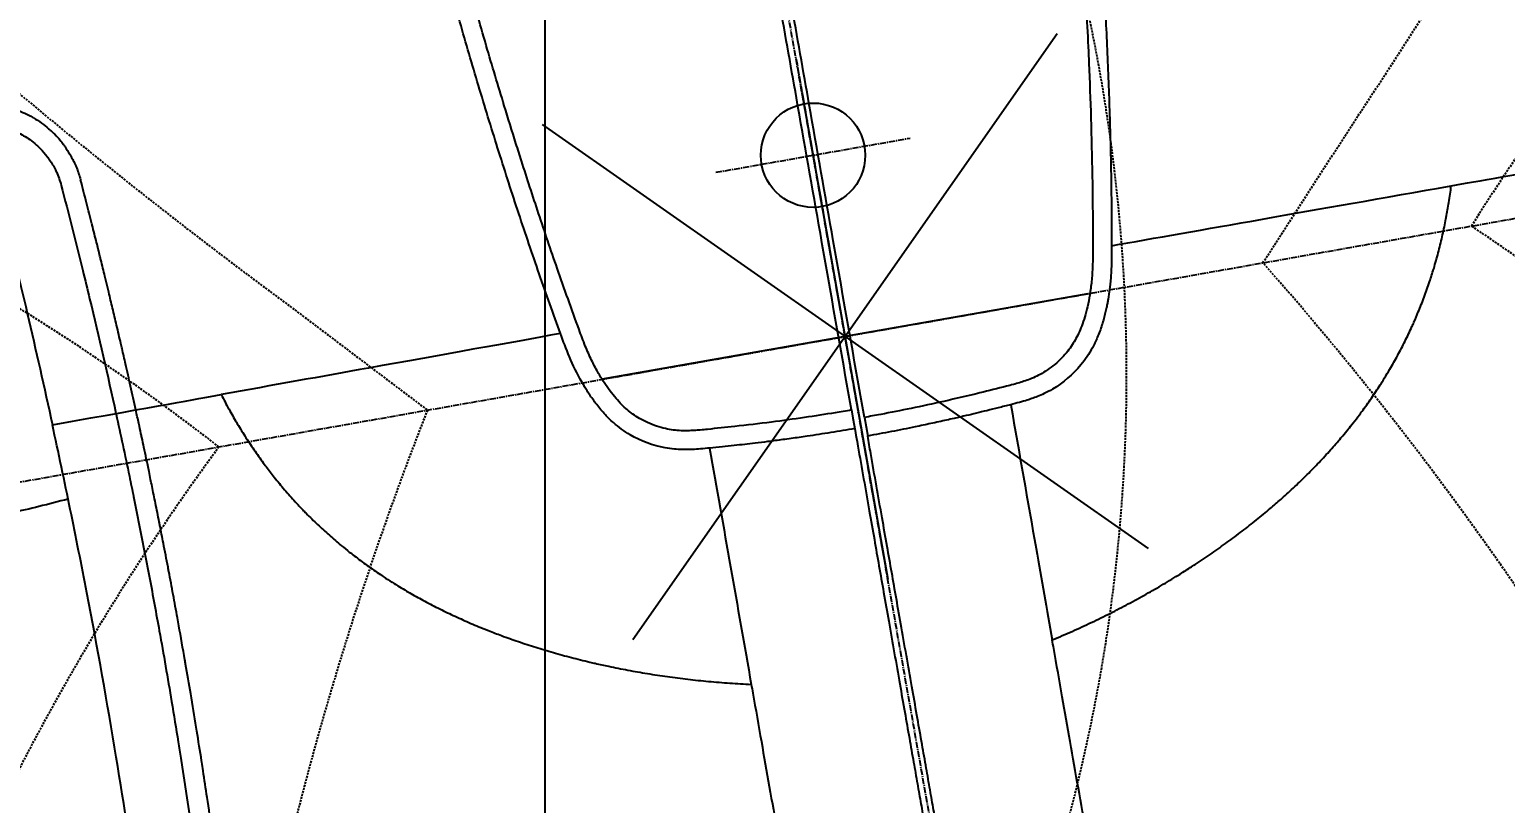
# Model space of a CAD drawing. Header units: millimetres. Extents: x 26027 to 581921, y 7230 to 233891.
# Drawn here: x 453763 to 454661, y 144746 to 145217 of the extents above; entities that cross this region are included whole.
import ezdxf

# ---------------------------------------------------------------- set-up
doc = ezdxf.new("R2010")
doc.units = ezdxf.units.MM
doc.header["$LTSCALE"] = 5
doc.linetypes.add('AXES2', pattern=[1.125, 0.75, -0.125, 0.125, -0.125])
doc.linetypes.add('CACHE', pattern=[0.375, 0.25, -0.125])
for name, color, linetype in [('GE-ANCHORAGE_FLOOR', 222, 'Continuous'), ('GE-EQUIPMENT', 140, 'Continuous'), ('GE-EQUIPMENT_INSERTION', 140, 'Continuous'), ('GE-EQUIPMENT_LIGHT', 141, 'Continuous'), ('GE-MAIN_AXIS', 83, 'AXES2'), ('GE-MM-SCATTER_LINES', 222, 'CACHE')]:
    doc.layers.add(name, color=color, linetype=linetype)
doc.layers.add('GE-DESIGNER_WARNING', color=1, linetype='Continuous', plot=False)
doc.styles.add('ROMANS', font='romans', dxfattribs={"width": 0.8, "height": 100})
doc.dimstyles.new('100', dxfattribs={"dimscale": 0.8, "dimtxt": 180, "dimasz": 100, "dimexe": 150, "dimexo": 0, "dimgap": 100, "dimtad": 1, "dimtih": 1, "dimtoh": 1, "dimdec": 0, "dimzin": 0, "dimdsep": 46, "dimtxsty": 'ROMANS', "dimblk": 'DOT', "dimcen": 0, "dimclrd": 180, "dimclre": 180, "dimclrt": 180, "dimazin": 0, "dimtfac": 1, "dimtdec": 0, "dimtix": 1, "dimtmove": 2, "dimatfit": 3, "dimldrblk": 'DOT', "dimfxl": 1, "dimtolj": 1, "dimtzin": 0, "dimarcsym": 0})

# ---------------------------------------------------------------- blocks, each defined once
blk = doc.blocks.new('_Dot')
at = {"color": 0, "linetype": 'ByBlock', "lineweight": -2}
blk.add_line((-0.5, 0), (-1, 0), dxfattribs=at)
at = {"color": 0, "linetype": 'ByBlock', "const_width": 0.5}
blk.add_lwpolyline([(-0.25, 0, 1), (0.25, 0, 1)], format="xyb", close=True, dxfattribs=at)
blk = doc.blocks.new('*D478')
at = {"layer": 'DEFPOINTS', "color": 0, "transparency": 16777216}
for p in [(452467.53, 149660.27, 2.36), (454076.96, 142305.27, 2.36), (454076.96, 142305.27)]:
    blk.add_point(p, dxfattribs=at)
at = {"layer": 'GE-DESIGNER_WARNING', "color": 180, "lineweight": -2, "transparency": 16777216}
for p, q in [((452467.53, 149660.27), (454196.96, 149660.27)), ((454076.96, 149580.27), (454076.96, 146112.77)), ((454076.96, 142385.27), (454076.96, 145852.77)), ((454076.96, 142305.27), (454196.96, 142305.27))]:
    blk.add_line(p, q, dxfattribs=at)
at = {"layer": 'GE-DESIGNER_WARNING', "color": 180, "lineweight": -2, "transparency": 16777216, "xscale": 80, "yscale": 80, "zscale": 80}
for p, rotation in [((454076.96, 149660.27), 90), ((454076.96, 142305.27), 270)]:
    blk.add_blockref('_Dot', p, dxfattribs=dict(at, rotation=rotation))
at = {"layer": 'GE-DESIGNER_WARNING', "color": 180, "lineweight": 0, "transparency": 16777216, "insert": (454076.96, 145982.77), "char_height": 100, "attachment_point": 5, "style": 'ROMANS'}
blk.add_mtext('\\A1;7355', dxfattribs=at)
blk = doc.blocks.new('GE-EUR02909')
at = {"layer": 'GE-DESIGNER_WARNING'}
for p, q in [((0, -150), (0, 150)), ((-150, 0), (150, 0))]:
    blk.add_line(p, q, dxfattribs=at)
at = {"layer": 'GE-MAIN_AXIS'}
for p, q in [((0, 2301.56), (0, -3908.25)), ((1383.9, 0), (-1383.9, 0))]:
    blk.add_line(p, q, dxfattribs=at)
blk = doc.blocks.new('GE-EUR02460')
at = {"layer": 'GE-ANCHORAGE_FLOOR', "color": 83, "linetype": 'AXES2'}
for p, q in [((0, -172), (0, -52)), ((60, -112), (-60, -112))]:
    blk.add_line(p, q, dxfattribs=at)
at = {"layer": 'GE-ANCHORAGE_FLOOR'}
blk.add_circle((0, -112), 31.75, dxfattribs=at)
at = {"layer": 'GE-DESIGNER_WARNING'}
for p, q in [((159.1, -159.1), (-159.1, 159.1)), ((159.1, 159.1), (-159.1, -159.1))]:
    blk.add_line(p, q, dxfattribs=at)
at = {"layer": 'GE-DESIGNER_WARNING', "linetype": 'CACHE'}
blk.add_lwpolyline([(871.44, -131.49), (1921.44, -131.49, -1.511046), (141.61, 627.42, -0.402138)], format="xyb", dxfattribs=at)
at = {"layer": 'GE-EQUIPMENT'}
blk.add_open_spline([(821.15, -322.43), (783.71, -326.38), (745.4, -329.57), (669.18, -334.96), (630.67, -337.19), (528.32, -342.23), (463.94, -344.5), (334.98, -347.92), (270.25, -349.07), (205.44, -349.82)], degree=3, knots=[0.000001, 0.000001, 0.000001, 0.000001, 11.57348, 11.57348, 23.183083, 23.183083, 42.432535, 42.432535, 61.682839, 61.682839, 61.682839, 61.682839], dxfattribs=at)
at = {"layer": 'GE-EQUIPMENT_LIGHT'}
for p, q in [((-3.04, 50.53), (-3.04, 62.04)), ((444.9, -30.91), (444.9, -30.91)), ((468.85, -30.88), (468.85, -30.88))]:
    blk.add_line(p, q, dxfattribs=at)
for points, knots in [([(-92.07, 423.82), (-92.07, 411.68), (-92.07, 399.66), (-92.07, 387.74), (-92.07, 385.79), (-92.07, 383.84), (-92.07, 381.89), (-92.07, 364.96), (-92.07, 348.21), (-92.07, 331.62), (-92.07, 329.13), (-92.07, 326.65), (-92.07, 324.16), (-92.07, 304.79), (-92.07, 285.6), (-92.07, 266.53), (-92.07, 257.29), (-92.07, 248.07), (-92.07, 238.87), (-92.07, 228.91), (-92.07, 218.97), (-92.07, 209.05), (-92.07, 207.26), (-92.07, 205.46), (-92.07, 203.67)], [0, 0, 0, 0, 0.1584869, 0.1584869, 0.1584869, 0.1844752, 0.1844752, 0.1844752, 0.4101888, 0.4101888, 0.4101888, 0.4440277, 0.4440277, 0.4440277, 0.7082847, 0.7082847, 0.7082847, 0.8363785, 0.8363785, 0.8363785, 0.9749751, 0.9749751, 0.9749751, 1, 1, 1, 1]), ([(-3.05, 424.04), (-3.05, 422.65), (-3.03, 419.99), (-3.04, 416.08), (-3.04, 412.2), (-3.04, 408.07), (-3.04, 403.53), (-3.04, 398.51), (-3.04, 392.97), (-3.04, 386.83), (-3.04, 380.01), (-3.04, 372.38), (-3.04, 364), (-3.04, 355.1), (-3.04, 345.91), (-3.04, 336.41), (-3.04, 326.4), (-3.04, 315.77), (-3.04, 304.57), (-3.04, 292.79), (-3.04, 280.28), (-3.04, 266.79), (-3.05, 252.11), (-3.05, 236.06), (-3.05, 218.54), (-3.05, 199.83), (-3.05, 181), (-3.05, 163.15), (-3.04, 146.4), (-3.04, 129.71), (-3.04, 111.87), (-3.04, 92.71), (-3.04, 75.88), (-3.04, 65.61), (-3.04, 62.04)], [0, 0, 0, 0, 0.011446, 0.021912, 0.032236, 0.04344, 0.055899, 0.069643, 0.08482, 0.101587, 0.120202, 0.141086, 0.164422, 0.189301, 0.214442, 0.240226, 0.267647, 0.296989, 0.327908, 0.360105, 0.3942, 0.431146, 0.471507, 0.515541, 0.563797, 0.616482, 0.670382, 0.719868, 0.764689, 0.809546, 0.858812, 0.913471, 0.969823, 1, 1, 1, 1]), ([(3.9, 44.72), (3.9, 59.82), (3.9, 70.15), (3.9, 87.06), (3.9, 106.32), (3.9, 124.24), (3.9, 141), (3.9, 157.81), (3.91, 175.74), (3.91, 194.63), (3.91, 213.39), (3.91, 230.97), (3.9, 247.06), (3.9, 261.78), (3.9, 275.3), (3.9, 287.84), (3.9, 299.65), (3.9, 310.88), (3.9, 321.53), (3.9, 331.56), (3.9, 341.08), (3.9, 350.29), (3.9, 359.21), (3.9, 367.61), (3.9, 375.25), (3.9, 382.09), (3.9, 388.23), (3.9, 393.79), (3.9, 398.82), (3.9, 403.37), (3.9, 407.5), (3.9, 411.39), (3.89, 415.31), (3.91, 417.97), (3.91, 419.36)], [0, 0, 0, 0, 0.030177, 0.086529, 0.141188, 0.190454, 0.235311, 0.280132, 0.329618, 0.383518, 0.436203, 0.484459, 0.528493, 0.568854, 0.6058, 0.639895, 0.672092, 0.703011, 0.732353, 0.759774, 0.785558, 0.810699, 0.835578, 0.858914, 0.879798, 0.898413, 0.91518, 0.930357, 0.944101, 0.95656, 0.967764, 0.978088, 0.988554, 1, 1, 1, 1]), ([(92.93, 198.53), (92.93, 200.33), (92.93, 202.12), (92.93, 203.92), (92.93, 213.88), (92.93, 223.85), (92.93, 233.83), (92.93, 243.06), (92.93, 252.3), (92.93, 261.56), (92.93, 280.68), (92.93, 299.91), (92.93, 319.33), (92.93, 321.81), (92.93, 324.3), (92.93, 326.79), (92.93, 343.42), (92.93, 360.2), (92.93, 377.16), (92.93, 379.12), (92.93, 381.07), (92.93, 383.03), (92.93, 394.97), (92.93, 407.01), (92.93, 419.17)], [0, 0, 0, 0, 0.0250249, 0.0250249, 0.0250249, 0.1636219, 0.1636219, 0.1636219, 0.2917161, 0.2917161, 0.2917161, 0.5559737, 0.5559737, 0.5559737, 0.5898127, 0.5898127, 0.5898127, 0.8155266, 0.8155266, 0.8155266, 0.8415497, 0.8415497, 0.8415497, 1, 1, 1, 1]), ([(440.99, 400.67), (440.68, 396.82), (440.39, 392.96), (440.1, 389.11), (439.78, 384.82), (439.46, 380.53), (439.14, 376.24), (439.07, 375.25), (439, 374.25), (438.92, 373.26), (438.68, 369.9), (438.44, 366.53), (438.21, 363.17), (438.1, 361.59), (437.99, 360.02), (437.89, 358.44), (437.72, 355.92), (437.55, 353.4), (437.38, 350.89), (437.12, 346.99), (436.87, 343.09), (436.63, 339.19), (436.38, 335.25), (436.14, 331.3), (435.91, 327.36), (435.66, 323.18), (435.42, 319), (435.19, 314.81), (434.93, 310.19), (434.68, 305.56), (434.44, 300.93), (434.42, 300.54), (434.4, 300.14), (434.38, 299.75), (434.13, 294.93), (433.9, 290.1), (433.67, 285.28), (433.39, 279.49), (433.13, 273.7), (432.88, 267.91), (432.62, 261.69), (432.37, 255.47), (432.14, 249.25), (432.05, 246.74), (431.95, 244.24), (431.87, 241.74), (431.72, 237.67), (431.59, 233.6), (431.46, 229.52), (431.24, 222.6), (431.04, 215.68), (430.86, 208.75), (430.71, 203.28), (430.58, 197.81), (430.47, 192.34), (430.43, 190.59), (430.39, 188.85), (430.36, 187.1), (430.34, 186.1), (430.32, 185.11), (430.3, 184.11), (430.18, 177.94), (430.08, 171.77), (429.99, 165.6), (429.9, 158.71), (429.82, 151.83), (429.76, 144.95), (429.71, 138.86), (429.68, 132.77), (429.66, 126.67), (429.66, 125.79), (429.65, 124.9), (429.65, 124.02), (429.63, 117), (429.64, 109.98), (429.66, 102.96), (429.67, 101.31), (429.67, 99.66), (429.68, 98.02), (429.71, 93.24), (429.74, 88.47), (429.78, 83.7), (429.82, 78.93), (429.87, 74.17), (429.94, 69.4), (429.95, 68.52), (429.96, 67.64), (429.97, 66.76), (430.04, 61.78), (430.12, 56.81), (430.21, 51.84), (430.27, 48.17), (430.34, 44.5), (430.42, 40.83), (430.43, 40.11), (430.45, 39.39), (430.46, 38.66), (430.55, 34.77), (430.64, 30.88), (430.73, 26.98), (430.82, 23.51), (430.91, 20.04), (431.01, 16.57), (431.05, 15.14), (431.09, 13.71), (431.13, 12.29), (431.17, 10.67), (431.22, 9.06), (431.27, 7.44), (431.35, 4.79), (431.43, 2.13), (431.52, -0.52), (431.6, -2.95), (431.68, -5.38), (431.76, -7.81), (431.83, -9.77), (431.9, -11.73), (431.97, -13.69), (431.99, -14.1), (432, -14.51), (432.01, -14.92), (432.03, -15.37), (432.05, -15.83), (432.06, -16.28), (432.14, -18.33), (432.21, -20.37), (432.3, -22.42), (432.41, -25.26), (432.53, -28.09), (432.65, -30.93)], [0, 0, 0, 0, 0.026849, 0.026849, 0.026849, 0.056731, 0.056731, 0.056731, 0.063661, 0.063661, 0.063661, 0.087082, 0.087082, 0.087082, 0.098075, 0.098075, 0.098075, 0.115605, 0.115605, 0.115605, 0.142756, 0.142756, 0.142756, 0.170196, 0.170196, 0.170196, 0.19931, 0.19931, 0.19931, 0.231511, 0.231511, 0.231511, 0.23425, 0.23425, 0.23425, 0.267813, 0.267813, 0.267813, 0.308083, 0.308083, 0.308083, 0.351355, 0.351355, 0.351355, 0.368767, 0.368767, 0.368767, 0.397078, 0.397078, 0.397078, 0.44522, 0.44522, 0.44522, 0.483269, 0.483269, 0.483269, 0.495402, 0.495402, 0.495402, 0.50232, 0.50232, 0.50232, 0.545222, 0.545222, 0.545222, 0.593055, 0.593055, 0.593055, 0.635362, 0.635362, 0.635362, 0.641514, 0.641514, 0.641514, 0.690258, 0.690258, 0.690258, 0.701694, 0.701694, 0.701694, 0.734832, 0.734832, 0.734832, 0.767898, 0.767898, 0.767898, 0.774023, 0.774023, 0.774023, 0.808528, 0.808528, 0.808528, 0.833996, 0.833996, 0.833996, 0.83901, 0.83901, 0.83901, 0.866036, 0.866036, 0.866036, 0.890131, 0.890131, 0.890131, 0.900035, 0.900035, 0.900035, 0.911234, 0.911234, 0.911234, 0.92967, 0.92967, 0.92967, 0.94653, 0.94653, 0.94653, 0.96012, 0.96012, 0.96012, 0.96297, 0.96297, 0.96297, 0.966122, 0.966122, 0.966122, 0.980331, 0.980331, 0.980331, 1, 1, 1, 1]), ([(444.89, -30.54), (444.36, -17.78), (443.89, -5.05), (443.37, 12.37), (443.26, 16.59), (442.72, 37.23), (442.38, 54.16), (442.03, 82.1), (441.95, 93.14), (441.87, 118.5), (441.9, 132.94), (442.11, 155.87), (442.21, 164.13), (442.4, 175.8), (442.46, 179.17), (443.06, 211.25), (443.95, 240.28), (445.45, 274.96), (445.7, 280.39), (446.18, 290.53), (446.42, 295.3), (447.09, 308.31), (447.55, 316.61), (448.4, 331.07), (448.78, 337.28), (449.77, 352.78), (450.4, 362.03), (451.72, 380.46), (452.43, 389.76), (453.16, 398.95)], [-43.548132, -43.548132, -43.548132, -43.548132, -39.554701, -39.554701, -38.263348, -38.263348, -33.239154, -33.239154, -29.89401, -29.89401, -25.368117, -25.368117, -22.81711, -22.81711, -21.777855, -21.777855, -12.947557, -12.947557, -11.306698, -11.306698, -9.886159, -9.886159, -7.410821, -7.410821, -5.556875, -5.556875, -2.767629, -2.767629, -0.00008, -0.00008, -0.00008, -0.00008]), ([(490.26, 392.96), (487.16, 350.99), (484.81, 309), (482.07, 235.88), (481.36, 205.56), (480.68, 141.76), (480.78, 107.88), (481.57, 56.13), (481.95, 38.75), (482.9, 4.67), (483.53, -13.88), (484.2, -30.78)], [-41.274585, -41.274585, -41.274585, -41.274585, -29.001983, -29.001983, -19.949764, -19.949764, -10.043814, -10.043814, -5.07331, -5.07331, -0.000085, -0.000085, -0.000085, -0.000085]), ([(-92.07, 203.67), (-96.38, 202.7), (-100.63, 201.7), (-104.85, 200.64), (-109.06, 199.59), (-113.22, 198.5), (-117.33, 197.37), (-121.45, 196.24), (-125.52, 195.07), (-129.54, 193.87), (-133.56, 192.66), (-137.54, 191.42), (-141.47, 190.14), (-145.4, 188.86), (-149.28, 187.55), (-153.12, 186.2), (-156.95, 184.86), (-160.74, 183.48), (-164.49, 182.07), (-168.24, 180.66), (-171.94, 179.21), (-175.59, 177.74), (-178.19, 176.69), (-180.76, 175.63), (-183.32, 174.55), (-184.35, 174.11), (-185.39, 173.67), (-186.42, 173.22), (-189.99, 171.69), (-193.51, 170.12), (-196.98, 168.52), (-200.46, 166.93), (-203.89, 165.3), (-207.27, 163.65), (-210.66, 161.99), (-214, 160.31), (-217.29, 158.6), (-220.59, 156.89), (-223.84, 155.15), (-227.04, 153.38), (-230.25, 151.61), (-233.41, 149.81), (-236.53, 147.99), (-238.99, 146.54), (-241.42, 145.08), (-243.83, 143.6), (-244.47, 143.21), (-245.1, 142.82), (-245.74, 142.42), (-248.76, 140.54), (-251.74, 138.63), (-254.68, 136.69), (-257.62, 134.75), (-260.51, 132.78), (-263.35, 130.79), (-266.2, 128.79), (-269, 126.77), (-271.75, 124.71), (-274.51, 122.66), (-277.22, 120.58), (-279.88, 118.46), (-282.4, 116.47), (-284.88, 114.44), (-287.32, 112.39), (-287.46, 112.27), (-287.6, 112.16), (-287.74, 112.04), (-290.31, 109.87), (-292.84, 107.67), (-295.32, 105.43), (-296.87, 104.04), (-298.41, 102.63), (-299.93, 101.21), (-300.83, 100.36), (-301.73, 99.51), (-302.62, 98.65), (-305.01, 96.36), (-307.36, 94.04), (-309.65, 91.68), (-311.95, 89.33), (-314.2, 86.94), (-316.41, 84.53), (-317.24, 83.61), (-318.07, 82.7), (-318.89, 81.77), (-320.24, 80.26), (-321.57, 78.73), (-322.89, 77.18), (-325, 74.7), (-327.07, 72.19), (-329.09, 69.65), (-331.11, 67.1), (-333.08, 64.53), (-335.01, 61.92), (-336.94, 59.31), (-338.82, 56.67), (-340.66, 53.99), (-341.21, 53.19), (-341.75, 52.38), (-342.3, 51.57), (-343.56, 49.69), (-344.8, 47.79), (-346.02, 45.87), (-347.77, 43.13), (-349.46, 40.36), (-351.12, 37.55), (-352.77, 34.74), (-354.37, 31.9), (-355.93, 29.03), (-357.24, 26.6), (-358.52, 24.16), (-359.77, 21.69), (-360.01, 21.23), (-360.24, 20.77), (-360.47, 20.31), (-361.93, 17.37), (-363.36, 14.39), (-364.73, 11.39), (-366.11, 8.38), (-367.44, 5.34), (-368.72, 2.27), (-370.01, -0.8), (-371.25, -3.9), (-372.44, -7.04), (-372.56, -7.34), (-372.68, -7.65), (-372.79, -7.96), (-373.86, -10.79), (-374.9, -13.65), (-375.9, -16.54), (-377, -19.74), (-378.06, -22.96), (-379.08, -26.22)], [0, 0, 0, 0, 0.027779, 0.027779, 0.027779, 0.055556, 0.055556, 0.055556, 0.083334, 0.083334, 0.083334, 0.111112, 0.111112, 0.111112, 0.13889, 0.13889, 0.13889, 0.166667, 0.166667, 0.166667, 0.194445, 0.194445, 0.194445, 0.214184, 0.214184, 0.214184, 0.222223, 0.222223, 0.222223, 0.250001, 0.250001, 0.250001, 0.277778, 0.277778, 0.277778, 0.305556, 0.305556, 0.305556, 0.333334, 0.333334, 0.333334, 0.361112, 0.361112, 0.361112, 0.383072, 0.383072, 0.383072, 0.388889, 0.388889, 0.388889, 0.416667, 0.416667, 0.416667, 0.444445, 0.444445, 0.444445, 0.472223, 0.472223, 0.472223, 0.5, 0.5, 0.5, 0.526283, 0.526283, 0.526283, 0.527778, 0.527778, 0.527778, 0.555556, 0.555556, 0.555556, 0.572952, 0.572952, 0.572952, 0.583334, 0.583334, 0.583334, 0.611111, 0.611111, 0.611111, 0.638889, 0.638889, 0.638889, 0.64939, 0.64939, 0.64939, 0.666667, 0.666667, 0.666667, 0.694444, 0.694444, 0.694444, 0.722222, 0.722222, 0.722222, 0.75, 0.75, 0.75, 0.75834, 0.75834, 0.75834, 0.777778, 0.777778, 0.777778, 0.805555, 0.805555, 0.805555, 0.833333, 0.833333, 0.833333, 0.856753, 0.856753, 0.856753, 0.861111, 0.861111, 0.861111, 0.888889, 0.888889, 0.888889, 0.916666, 0.916666, 0.916666, 0.944444, 0.944444, 0.944444, 0.947155, 0.947155, 0.947155, 0.972222, 0.972222, 0.972222, 1, 1, 1, 1]), ([(-92.07, 58.35), (-92.07, 88.32), (-92.07, 117.85), (-92.07, 147.25), (-92.07, 166.09), (-92.07, 184.87), (-92.07, 203.67)], [0.0000005, 0.0000005, 0.0000005, 0.0000005, 0.60948, 0.60948, 0.60948, 1, 1, 1, 1]), ([(92.93, 52.57), (92.93, 77.25), (92.93, 101.61), (92.93, 125.84), (92.93, 150.15), (92.93, 174.33), (92.93, 198.53)], [0.0000005, 0.0000005, 0.0000005, 0.0000005, 0.4990142, 0.4990142, 0.4990142, 1, 1, 1, 1]), ([(379.94, -31.12), (378.92, -27.87), (377.86, -24.64), (376.76, -21.45), (375.76, -18.57), (374.72, -15.71), (373.65, -12.88), (373.54, -12.57), (373.42, -12.26), (373.3, -11.96), (372.11, -8.83), (370.87, -5.73), (369.58, -2.66), (368.3, 0.41), (366.97, 3.45), (365.59, 6.45), (364.22, 9.45), (362.79, 12.42), (361.33, 15.36), (361.1, 15.82), (360.87, 16.28), (360.63, 16.74), (359.38, 19.2), (358.1, 21.65), (356.79, 24.07), (355.23, 26.94), (353.63, 29.78), (351.97, 32.58), (350.32, 35.38), (348.63, 38.16), (346.88, 40.89), (345.66, 42.81), (344.42, 44.71), (343.16, 46.59), (342.61, 47.4), (342.07, 48.21), (341.52, 49.01), (339.68, 51.68), (337.8, 54.32), (335.87, 56.92), (333.94, 59.53), (331.97, 62.1), (329.95, 64.65), (327.93, 67.19), (325.86, 69.7), (323.75, 72.17), (322.43, 73.71), (321.1, 75.24), (319.75, 76.76), (318.93, 77.68), (318.1, 78.6), (317.27, 79.51), (315.06, 81.92), (312.81, 84.31), (310.51, 86.66), (308.22, 89.01), (305.87, 91.33), (303.48, 93.62), (302.59, 94.47), (301.69, 95.33), (300.78, 96.17), (299.27, 97.59), (297.73, 99), (296.18, 100.4), (293.7, 102.62), (291.17, 104.82), (288.6, 106.99), (288.46, 107.11), (288.32, 107.23), (288.18, 107.34), (285.74, 109.39), (283.26, 111.41), (280.74, 113.41), (278.08, 115.52), (275.37, 117.6), (272.61, 119.65), (269.86, 121.71), (267.06, 123.73), (264.21, 125.72), (261.37, 127.72), (258.48, 129.68), (255.54, 131.62), (252.6, 133.56), (249.62, 135.47), (246.6, 137.35), (245.96, 137.74), (245.33, 138.13), (244.69, 138.52), (242.28, 140), (239.85, 141.46), (237.39, 142.9), (234.27, 144.73), (231.11, 146.52), (227.9, 148.29), (224.7, 150.06), (221.45, 151.79), (218.15, 153.5), (214.86, 155.21), (211.52, 156.9), (208.13, 158.55), (204.75, 160.2), (201.32, 161.82), (197.84, 163.42), (194.37, 165.01), (190.85, 166.58), (187.28, 168.11), (186.25, 168.56), (185.21, 169), (184.18, 169.44), (181.62, 170.51), (179.05, 171.58), (176.45, 172.62), (172.8, 174.1), (169.1, 175.54), (165.35, 176.95), (161.6, 178.36), (157.81, 179.74), (153.98, 181.08), (150.14, 182.43), (146.25, 183.74), (142.33, 185.01), (138.4, 186.29), (134.42, 187.53), (130.4, 188.73), (126.38, 189.94), (122.31, 191.11), (118.19, 192.24), (114.08, 193.37), (109.92, 194.46), (105.7, 195.51), (101.49, 196.55), (97.24, 197.56), (92.93, 198.53)], [0, 0, 0, 0, 0.027777, 0.027777, 0.027777, 0.052844, 0.052844, 0.052844, 0.055555, 0.055555, 0.055555, 0.083333, 0.083333, 0.083333, 0.111111, 0.111111, 0.111111, 0.138888, 0.138888, 0.138888, 0.143246, 0.143246, 0.143246, 0.166666, 0.166666, 0.166666, 0.194444, 0.194444, 0.194444, 0.222222, 0.222222, 0.222222, 0.24166, 0.24166, 0.24166, 0.249999, 0.249999, 0.249999, 0.277777, 0.277777, 0.277777, 0.305555, 0.305555, 0.305555, 0.333333, 0.333333, 0.333333, 0.35061, 0.35061, 0.35061, 0.361111, 0.361111, 0.361111, 0.388888, 0.388888, 0.388888, 0.416666, 0.416666, 0.416666, 0.427048, 0.427048, 0.427048, 0.444444, 0.444444, 0.444444, 0.472222, 0.472222, 0.472222, 0.473717, 0.473717, 0.473717, 0.499999, 0.499999, 0.499999, 0.527777, 0.527777, 0.527777, 0.555555, 0.555555, 0.555555, 0.583333, 0.583333, 0.583333, 0.61111, 0.61111, 0.61111, 0.616928, 0.616928, 0.616928, 0.638888, 0.638888, 0.638888, 0.666666, 0.666666, 0.666666, 0.694444, 0.694444, 0.694444, 0.722222, 0.722222, 0.722222, 0.749999, 0.749999, 0.749999, 0.777777, 0.777777, 0.777777, 0.785816, 0.785816, 0.785816, 0.805555, 0.805555, 0.805555, 0.833333, 0.833333, 0.833333, 0.86111, 0.86111, 0.86111, 0.888888, 0.888888, 0.888888, 0.916666, 0.916666, 0.916666, 0.944444, 0.944444, 0.944444, 0.972221, 0.972221, 0.972221, 1, 1, 1, 1]), ([(-169.32, -26.23), (-167.63, -16.65), (-165.73, -6.24), (-161.29, 6.17), (-161.02, 6.92), (-160.4, 8.54), (-160.06, 9.43), (-159.3, 11.3), (-158.88, 12.3), (-157.96, 14.4), (-157.46, 15.51), (-155.78, 19.04), (-154.52, 21.44), (-152.48, 24.95), (-151.76, 26.12), (-149.77, 29.2), (-148.44, 31.06), (-145.71, 34.52), (-144.34, 36.09), (-141.4, 39.13), (-139.86, 40.57), (-132.46, 46.87), (-125.77, 50.79), (-116.87, 54.13), (-115.05, 54.73), (-111.79, 55.64), (-110.38, 55.98), (-107.74, 56.53), (-106.56, 56.75), (-104.4, 57.09), (-103.43, 57.23), (-100.83, 57.57), (-99.2, 57.74), (-95.77, 58.06), (-93.7, 58.22), (-92.07, 58.35)], [0.000019, 0.000019, 0.000019, 0.000019, 2.919691, 2.919691, 3.10976, 3.10976, 3.330907, 3.330907, 3.587233, 3.587233, 3.867262, 3.867262, 4.489314, 4.489314, 4.808238, 4.808238, 5.34058, 5.34058, 5.832756, 5.832756, 6.324017, 6.324017, 8.113793, 8.113793, 8.558287, 8.558287, 8.903464, 8.903464, 9.182787, 9.182787, 9.410264, 9.410264, 9.78866, 9.78866, 10.221672, 10.221672, 10.221672, 10.221672]), ([(-92.07, 58.35), (-89.48, 58.55), (-86.89, 58.74), (-81.9, 59.1), (-79.5, 59.26), (-72.73, 59.71), (-68.51, 59.97), (-61.7, 60.35), (-59.17, 60.48), (-53.45, 60.77), (-50.38, 60.91), (-45.59, 61.11), (-43.91, 61.17), (-39.02, 61.36), (-35.73, 61.47), (-27.59, 61.7), (-22.67, 61.81), (-12.86, 61.97), (-7.96, 62.02), (-3.04, 62.04)], [0.000002, 0.000002, 0.000002, 0.000002, 0.778552, 0.778552, 1.501201, 1.501201, 2.82362, 2.82362, 3.627965, 3.627965, 4.636004, 4.636004, 5.184188, 5.184188, 6.226279, 6.226279, 7.764093, 7.764093, 9.298494, 9.298494, 9.298494, 9.298494]), ([(3.9, 56.22), (8.82, 56.2), (13.72, 56.16), (23.53, 56), (28.45, 55.89), (36.59, 55.66), (39.88, 55.55), (44.77, 55.37), (46.45, 55.3), (51.24, 55.1), (54.31, 54.96), (60.02, 54.68), (62.56, 54.55), (69.37, 54.17), (73.59, 53.92), (80.36, 53.47), (82.76, 53.31), (87.75, 52.96), (90.34, 52.77), (92.93, 52.57)], [0.000035, 0.000035, 0.000035, 0.000035, 1.476473, 1.476473, 2.956225, 2.956225, 3.958971, 3.958971, 4.486454, 4.486454, 5.456425, 5.456425, 6.230396, 6.230396, 7.502876, 7.502876, 8.198236, 8.198236, 8.947385, 8.947385, 8.947385, 8.947385]), ([(482.6, 15.32), (488.66, 15.86), (494.72, 16.32), (512.17, 17.47), (524.4, 18.04), (559.18, 19.35), (578.58, 19.48), (604, 19.93), (617.89, 20.27), (645.92, 22.54), (658.54, 24.01), (688.61, 29.75), (701.31, 34.39), (731.23, 49), (744.58, 57.54), (757.78, 61.06)], [1.558135, 1.558135, 1.558135, 1.558135, 3.415384, 3.415384, 6.827179, 6.827179, 14.669846, 14.669846, 21.056618, 21.056618, 25.771989, 25.771989, 33.059302, 33.059302, 41.245815, 41.245815, 41.245815, 41.245815]), ([(-157.76, -26.55), (-157.76, -26.55), (-157.13, -23.04), (-155.91, -16.43), (-153.68, -7.24), (-151.17, 0.71), (-148.53, 7.55), (-145.81, 13.44), (-143.07, 18.47), (-140.31, 22.77), (-137.49, 26.52), (-134.41, 29.95), (-130.79, 33.34), (-126.47, 36.65), (-121.62, 39.61), (-116.65, 41.98), (-111.91, 43.71), (-107.53, 44.88), (-103.49, 45.63), (-99.62, 46.14), (-95.63, 46.53), (-92.88, 46.75), (-91.43, 46.86)], [0, 0, 0, 0, 0.0000076, 0.0973527, 0.1833787, 0.2588537, 0.3252516, 0.3841039, 0.4364188, 0.4825135, 0.5243041, 0.5650777, 0.6094586, 0.6605734, 0.7147013, 0.765654, 0.811764, 0.8533625, 0.890321, 0.9247796, 0.9603927, 0.9999992, 0.9999992, 0.9999992, 0.9999992]), ([(-91.43, 46.86), (-85.87, 47.29), (-80.3, 47.69), (-74.73, 48.05), (-67.27, 48.53), (-59.8, 48.95), (-52.32, 49.3), (-45.53, 49.62), (-38.73, 49.87), (-31.93, 50.07), (-25.66, 50.25), (-19.39, 50.38), (-13.12, 50.45), (-9.76, 50.49), (-6.4, 50.52), (-3.04, 50.53)], [0, 0, 0, 0, 0.189222, 0.189222, 0.189222, 0.442859, 0.442859, 0.442859, 0.673475, 0.673475, 0.673475, 0.88605, 0.88605, 0.88605, 1, 1, 1, 1]), ([(-3.04, 50.53), (-3.04, 14.15), (-3.04, -22.23), (-3.04, -58.57), (-3.04, -86.57), (-3.04, -114.55), (-3.04, -142.5), (-3.04, -163.62), (-3.04, -184.71), (-3.04, -205.78), (-3.04, -255.56), (-3.04, -305.2), (-3.04, -355.96)], [0, 0, 0, 0, 0.2683115, 0.2683115, 0.2683115, 0.4750328, 0.4750328, 0.4750328, 0.6311877, 0.6311877, 0.6311877, 1, 1, 1, 1]), ([(92.93, 52.57), (94.56, 52.44), (96.63, 52.28), (100.06, 51.97), (101.69, 51.79), (104.29, 51.46), (105.26, 51.32), (107.42, 50.98), (108.6, 50.77), (111.24, 50.22), (112.65, 49.87), (115.91, 48.97), (117.73, 48.37), (126.63, 45.04), (133.32, 41.13), (140.72, 34.84), (142.26, 33.4), (145.2, 30.37), (146.57, 28.8), (149.3, 25.35), (150.63, 23.48), (152.62, 20.42), (153.34, 19.25), (155.38, 15.74), (156.64, 13.34), (158.32, 9.82), (158.82, 8.71), (159.74, 6.61), (160.16, 5.62), (160.92, 3.74), (161.26, 2.86), (161.88, 1.24), (162.15, 0.49), (166.59, -11.9), (168.49, -22.3), (170.18, -31.86)], [0.000004, 0.000004, 0.000004, 0.000004, 0.490228, 0.490228, 0.91862, 0.91862, 1.176152, 1.176152, 1.492381, 1.492381, 1.883165, 1.883165, 2.386388, 2.386388, 4.41264, 4.41264, 4.96881, 4.96881, 5.526015, 5.526015, 6.128692, 6.128692, 6.489755, 6.489755, 7.193995, 7.193995, 7.511023, 7.511023, 7.801216, 7.801216, 8.051583, 8.051583, 8.266765, 8.266765, 11.572203, 11.572203, 11.572203, 11.572203]), ([(3.9, 44.72), (3.9, 8.36), (3.9, -27.98), (3.9, -64.27), (3.9, -92.23), (3.9, -120.15), (3.9, -148.04), (3.9, -169.1), (3.9, -190.14), (3.9, -211.16), (3.9, -259.6), (3.9, -307.91), (3.9, -356.01)], [0, 0, 0, 0, 0.26845, 0.26845, 0.26845, 0.4751998, 0.4751998, 0.4751998, 0.631337, 0.631337, 0.631337, 0.9913145, 0.9913145, 0.9913145, 0.9913145]), ([(3.9, 44.72), (7.26, 44.71), (10.62, 44.68), (13.98, 44.64), (20.25, 44.57), (26.52, 44.44), (32.79, 44.26), (39.59, 44.07), (46.39, 43.82), (53.18, 43.5), (60.66, 43.16), (68.13, 42.74), (75.59, 42.26), (81.16, 41.9), (86.73, 41.51), (92.29, 41.09)], [0, 0, 0, 0, 0.1139504, 0.1139504, 0.1139504, 0.3265256, 0.3265256, 0.3265256, 0.5571418, 0.5571418, 0.5571418, 0.8107786, 0.8107786, 0.8107786, 0.9999989, 0.9999989, 0.9999989, 0.9999989]), ([(92.29, 41.09), (93.74, 40.98), (95.19, 40.86), (96.63, 40.74), (97.93, 40.62), (99.22, 40.5), (100.52, 40.35), (101.77, 40.2), (103.01, 40.04), (104.25, 39.84), (105.58, 39.64), (106.91, 39.39), (108.22, 39.1), (109.69, 38.77), (111.15, 38.39), (112.6, 37.94), (114.2, 37.44), (115.77, 36.86), (117.32, 36.22), (119.03, 35.51), (120.7, 34.71), (122.33, 33.84), (124.06, 32.9), (125.74, 31.88), (127.36, 30.76), (128.89, 29.71), (130.37, 28.58), (131.78, 27.38), (133.01, 26.33), (134.19, 25.23), (135.32, 24.08), (136.35, 23.02), (137.34, 21.92), (138.28, 20.78), (139.25, 19.61), (140.16, 18.39), (141.03, 17.15), (141.99, 15.78), (142.9, 14.36), (143.76, 12.92), (144.73, 11.29), (145.64, 9.61), (146.5, 7.91), (147.47, 6), (148.37, 4.05), (149.21, 2.08), (150.16, -0.15), (151.04, -2.41), (151.84, -4.7), (152.76, -7.29), (153.59, -9.92), (154.34, -12.57), (155.19, -15.59), (155.93, -18.65), (156.6, -21.72), (157.35, -25.19), (157.99, -28.69), (158.62, -32.2)], [0.0000003, 0.0000003, 0.0000003, 0.0000003, 0.0396079, 0.0396079, 0.0396079, 0.075221, 0.075221, 0.075221, 0.1096795, 0.1096795, 0.1096795, 0.1466379, 0.1466379, 0.1466379, 0.1882364, 0.1882364, 0.1882364, 0.2343463, 0.2343463, 0.2343463, 0.2852989, 0.2852989, 0.2852989, 0.3394267, 0.3394267, 0.3394267, 0.3905415, 0.3905415, 0.3905415, 0.4349223, 0.4349223, 0.4349223, 0.4756958, 0.4756958, 0.4756958, 0.5174864, 0.5174864, 0.5174864, 0.563581, 0.563581, 0.563581, 0.6158958, 0.6158958, 0.6158958, 0.674748, 0.674748, 0.674748, 0.7411458, 0.7411458, 0.7411458, 0.8166206, 0.8166206, 0.8166206, 0.9026465, 0.9026465, 0.9026465, 1, 1, 1, 1]), ([(-169.32, -26.23), (-195.28, -26.23), (-258.71, -26.23), (-337.53, -26.22), (-379.08, -26.22)], [0.0000006, 0.0000006, 0.0000006, 0.0000006, 0.4990142, 1, 1, 1, 1]), ([(-206.91, -342.57), (-205.02, -315.41), (-201.74, -274.79), (-196.48, -221.4), (-192.02, -181.31), (-187.91, -148.31), (-184.39, -122.17), (-180.7, -96.21), (-175.79, -64.09), (-171.53, -38.78), (-169.32, -26.23)], [0, 0, 0, 0, 0.2449914, 0.3708257, 0.49666, 0.6224943, 0.6854115, 0.7483286, 0.8741629, 0.9999999, 0.9999999, 0.9999999, 0.9999999]), ([(-195.6, -344.68), (-194.44, -327.92), (-193.16, -311.15), (-191.76, -294.37), (-190.5, -279.18), (-189.13, -263.99), (-187.66, -248.79), (-186.31, -234.9), (-184.88, -221.01), (-183.35, -207.12), (-181.95, -194.35), (-180.47, -181.58), (-178.9, -168.82), (-177.93, -160.89), (-176.93, -152.96), (-175.89, -145.03), (-175.41, -141.32), (-174.91, -137.6), (-174.41, -133.89), (-172.91, -122.77), (-171.35, -111.66), (-169.72, -100.56), (-168.01, -88.94), (-166.23, -77.34), (-164.36, -65.74), (-162.26, -52.66), (-160.06, -39.6), (-157.76, -26.55)], [0, 0, 0, 0, 0.158124, 0.158124, 0.158124, 0.301276, 0.301276, 0.301276, 0.432092, 0.432092, 0.432092, 0.55235, 0.55235, 0.55235, 0.627045, 0.627045, 0.627045, 0.662072, 0.662072, 0.662072, 0.766847, 0.766847, 0.766847, 0.876426, 0.876426, 0.876426, 1, 1, 1, 1]), ([(158.62, -32.2), (160.92, -45.23), (163.12, -58.28), (165.22, -71.33), (167.09, -82.91), (168.87, -94.49), (170.58, -106.08), (172.21, -117.16), (173.77, -128.25), (175.27, -139.33), (175.77, -143.04), (176.27, -146.75), (176.75, -150.45), (177.79, -158.36), (178.79, -166.27), (179.76, -174.17), (181.33, -186.9), (182.81, -199.64), (184.21, -212.36), (185.74, -226.21), (187.17, -240.06), (188.52, -253.9), (189.99, -269.04), (191.36, -284.18), (192.62, -299.31), (194.02, -316.02), (195.3, -332.71), (196.29, -347.24)], [0, 0, 0, 0, 0.123574, 0.123574, 0.123574, 0.233153, 0.233153, 0.233153, 0.337928, 0.337928, 0.337928, 0.372955, 0.372955, 0.372955, 0.44765, 0.44765, 0.44765, 0.567908, 0.567908, 0.567908, 0.698724, 0.698724, 0.698724, 0.841876, 0.841876, 0.841876, 1, 1, 1, 1]), ([(170.18, -31.86), (202.22, -31.69), (268.32, -31.47), (348.09, -31.23), (379.94, -31.12)], [0.0000006, 0.0000006, 0.0000006, 0.0000006, 0.6160036, 1, 1, 1, 1]), ([(170.18, -31.86), (172.39, -44.4), (176.65, -69.67), (181.56, -101.73), (185.25, -127.63), (188.77, -153.71), (192.88, -186.62), (197.34, -226.58), (202.6, -279.79), (205.88, -320.24), (207.77, -347.28)], [0.0000001, 0.0000001, 0.0000001, 0.0000001, 0.1258378, 0.251672, 0.3145891, 0.3775062, 0.5033404, 0.6291746, 0.7550089, 1, 1, 1, 1]), ([(432.65, -30.93), (432.66, -30.93), (432.66, -30.94), (432.66, -30.95), (432.86, -35.89), (433.07, -40.83), (433.29, -45.76), (433.5, -50.36), (433.72, -54.95), (433.94, -59.54), (434.1, -62.74), (434.26, -65.93), (434.43, -69.12), (434.48, -70.15), (434.53, -71.19), (434.59, -72.22), (434.79, -76.07), (435, -79.91), (435.21, -83.76), (435.41, -87.28), (435.61, -90.81), (435.82, -94.33), (436.02, -97.69), (436.22, -101.04), (436.43, -104.39), (436.49, -105.45), (436.56, -106.51), (436.62, -107.58), (436.76, -109.82), (436.91, -112.07), (437.05, -114.31), (437.27, -117.71), (437.5, -121.11), (437.72, -124.5), (437.78, -125.3), (437.83, -126.11), (437.89, -126.91), (438.08, -129.72), (438.27, -132.52), (438.47, -135.33), (438.73, -138.99), (438.99, -142.65), (439.26, -146.31), (439.28, -146.59), (439.3, -146.86), (439.32, -147.13), (439.64, -151.49), (439.97, -155.84), (440.31, -160.18), (440.68, -164.96), (441.06, -169.73), (441.45, -174.5)], [0.0000238, 0.0000238, 0.0000238, 0.0000238, 0.0001684, 0.0001684, 0.0001684, 0.1031481, 0.1031481, 0.1031481, 0.1989459, 0.1989459, 0.1989459, 0.2655256, 0.2655256, 0.2655256, 0.287085, 0.287085, 0.287085, 0.3673454, 0.3673454, 0.3673454, 0.4409663, 0.4409663, 0.4409663, 0.5109459, 0.5109459, 0.5109459, 0.5331755, 0.5331755, 0.5331755, 0.5800823, 0.5800823, 0.5800823, 0.6510881, 0.6510881, 0.6510881, 0.6678888, 0.6678888, 0.6678888, 0.7265559, 0.7265559, 0.7265559, 0.8031862, 0.8031862, 0.8031862, 0.8089272, 0.8089272, 0.8089272, 0.9000074, 0.9000074, 0.9000074, 1, 1, 1, 1]), ([(444.9, -30.91), (444.9, -30.85), (444.9, -30.79), (444.89, -30.67), (444.89, -30.6), (444.89, -30.54)], [0.00055557, 0.00055557, 0.00055557, 0.00055557, 0.01886922, 0.01886922, 0.03725188, 0.03725188, 0.03725188, 0.03725188]), ([(453.63, -173.36), (452.22, -155.75), (450.86, -137.95), (449.3, -114.21), (448.93, -108.31), (447.12, -78.54), (445.85, -54.63), (444.9, -30.91)], [0.000517, 0.000517, 0.000517, 0.000517, 5.319925, 5.319925, 7.067475, 7.067475, 14.167367, 14.167367, 14.167367, 14.167367]), ([(491.8, -169.83), (490.16, -146.37), (488.66, -122.14), (486.2, -77.05), (485.11, -54.09), (484.2, -30.78)], [-13.532947, -13.532947, -13.532947, -13.532947, -7.001245, -7.001245, -0.000085, -0.000085, -0.000085, -0.000085]), ([(447.65, -196.95), (447.5, -196.64), (447.35, -196.31), (447.21, -195.98), (446.51, -194.43), (445.82, -192.75), (445.19, -191.06), (444.93, -190.35), (444.68, -189.65), (444.44, -188.94), (444.14, -188.06), (443.86, -187.17), (443.6, -186.32), (443.5, -185.99), (443.41, -185.67), (443.32, -185.35), (443, -184.18), (442.73, -183.05), (442.5, -181.97), (442.22, -180.59), (442, -179.28), (441.83, -178.03), (441.68, -176.93), (441.57, -175.87), (441.48, -174.83), (441.47, -174.72), (441.46, -174.61), (441.45, -174.5)], [0.7263569, 0.7263569, 0.7263569, 0.7263569, 0.7381282, 0.7381282, 0.7381282, 0.793799, 0.793799, 0.793799, 0.8169203, 0.8169203, 0.8169203, 0.8461114, 0.8461114, 0.8461114, 0.8571429, 0.8571429, 0.8571429, 0.8979183, 0.8979183, 0.8979183, 0.9498122, 0.9498122, 0.9498122, 0.9951098, 0.9951098, 0.9951098, 0.9999999, 0.9999999, 0.9999999, 0.9999999]), ([(498.06, -218.74), (495.07, -218.43), (492.24, -217.86), (489.58, -217.11), (488.96, -216.93), (488.35, -216.74), (487.75, -216.55), (485.57, -215.84), (483.52, -215.01), (481.54, -214.05), (480.63, -213.61), (479.74, -213.15), (478.85, -212.65), (477.25, -211.75), (475.68, -210.75), (474.17, -209.67), (473.04, -208.86), (471.95, -208), (470.89, -207.1), (469.77, -206.14), (468.69, -205.14), (467.67, -204.09), (466.43, -202.82), (465.26, -201.5), (464.17, -200.12), (463.48, -199.25), (462.83, -198.37), (462.21, -197.47), (461.02, -195.74), (459.95, -193.94), (458.99, -192.09), (458.63, -191.4), (458.29, -190.69), (457.97, -189.99), (456.97, -187.81), (456.13, -185.56), (455.45, -183.21), (455.32, -182.77), (455.2, -182.32), (455.08, -181.87), (454.37, -179.15), (453.87, -176.32), (453.63, -173.36)], [0, 0, 0, 0, 0.1158663, 0.1158663, 0.1158663, 0.1428571, 0.1428571, 0.1428571, 0.2407164, 0.2407164, 0.2407164, 0.2857143, 0.2857143, 0.2857143, 0.3674653, 0.3674653, 0.3674653, 0.4285714, 0.4285714, 0.4285714, 0.4932454, 0.4932454, 0.4932454, 0.5714286, 0.5714286, 0.5714286, 0.6203782, 0.6203782, 0.6203782, 0.7142857, 0.7142857, 0.7142857, 0.7493927, 0.7493927, 0.7493927, 0.8571429, 0.8571429, 0.8571429, 0.8775123, 0.8775123, 0.8775123, 0.9999999, 0.9999999, 0.9999999, 0.9999999]), ([(454.06, -207.26), (453.35, -206.36), (452.7, -205.5), (452.09, -204.64), (451.16, -203.33), (450.31, -202.03), (449.5, -200.58), (449.48, -200.54), (449.46, -200.51), (449.44, -200.47), (448.99, -199.67), (448.55, -198.82), (448.11, -197.91), (447.96, -197.6), (447.8, -197.28), (447.65, -196.95)], [0.5714286, 0.5714286, 0.5714286, 0.5714286, 0.6133986, 0.6133986, 0.6133986, 0.6774001, 0.6774001, 0.6774001, 0.678972, 0.678972, 0.678972, 0.7142857, 0.7142857, 0.7142857, 0.7263569, 0.7263569, 0.7263569, 0.7263569]), ([(497.01, -231.27), (497, -231.27), (496.99, -231.27), (496.98, -231.27), (494.85, -231.04), (492.75, -230.7), (490.73, -230.26), (488.77, -229.85), (486.89, -229.35), (485.12, -228.82), (485.03, -228.8), (484.95, -228.77), (484.87, -228.75), (483.11, -228.21), (481.47, -227.64), (479.84, -226.97), (478.51, -226.43), (477.19, -225.84), (475.82, -225.15), (475.4, -224.93), (474.98, -224.71), (474.55, -224.48), (474.51, -224.46), (474.47, -224.44), (474.43, -224.42), (472.68, -223.48), (470.82, -222.38), (468.97, -221.15), (467.49, -220.17), (466.01, -219.11), (464.59, -217.98), (464.23, -217.69), (463.87, -217.4), (463.51, -217.1), (463.4, -217), (463.28, -216.9), (463.16, -216.81), (461.65, -215.52), (460.21, -214.16), (458.88, -212.79), (457.53, -211.38), (456.28, -209.97), (455.16, -208.61), (454.78, -208.15), (454.41, -207.7), (454.06, -207.26)], [0, 0, 0, 0, 0.0003616, 0.0003616, 0.0003616, 0.0711277, 0.0711277, 0.0711277, 0.1397338, 0.1397338, 0.1397338, 0.1428571, 0.1428571, 0.1428571, 0.2114532, 0.2114532, 0.2114532, 0.2670807, 0.2670807, 0.2670807, 0.284154, 0.284154, 0.284154, 0.2857143, 0.2857143, 0.2857143, 0.3548299, 0.3548299, 0.3548299, 0.4099379, 0.4099379, 0.4099379, 0.4239771, 0.4239771, 0.4239771, 0.4285714, 0.4285714, 0.4285714, 0.488984, 0.488984, 0.488984, 0.5505962, 0.5505962, 0.5505962, 0.5714286, 0.5714286, 0.5714286, 0.5714286])]:
    blk.add_open_spline(points, degree=3, knots=knots, dxfattribs=at)
for points in [[(-379.08, -26.22), (-396.34, -26.22), (-413.94, -26.2), (-483.34, -26.24)], [(484.2, -30.78), (414.8, -30.99), (397.2, -31.07), (379.94, -31.12)]]:
    blk.add_open_spline(points, degree=3, dxfattribs=at)
at = {"layer": 'GE-MM-SCATTER_LINES'}
for points in [[(979.92, 1454.55, -0.08037), (939.07, 1115.68, -0.039275), (755, 569.2, -0.117779), (386.8, 0, 0.049751), (588.87, -183.01, 0.002438), (892.53, -393.76, -0.031823), (1219.15, -618.84, -0.09937)], [(1218.9, -1448.61, -0.095966), (697.53, -1659.95, -0.054285), (-0.07, -1734.21, -0.054285), (-697.67, -1659.95, -0.095966), (-1219.04, -1448.61, -0.079904), (-1405.36, -1279.06, -0.183233), (-1481.68, -1091.7, -0.148539), (-1442.15, -872.37, -0.09937), (-1219.29, -618.84, -0.031823), (-892.67, -393.76, 0.002438), (-589.01, -183.01, 0.049751), (-386.94, 0, -0.117779), (-755.14, 569.2, -0.039275), (-939.21, 1115.68, -0.08037), (-980.06, 1454.55, -0.169962), (-883.43, 1681.18, -0.13336)]]:
    blk.add_lwpolyline(points, format="xyb", dxfattribs=at)
blk.add_lwpolyline([(-0.07, -1166.3, 0.055046), (346.73, -1194.1, 0.130885), (633.96, -1122.25, 0.185507), (736.5, -984.92, 0.123784), (733.06, -711.51, 0.078623), (556.34, -341.27, 0.026468), (330.63, -78.16), (257.97, 0, 0.058507), (459.61, 436.9, 0.063282), (537.3, 747.06, 0.205916), (487.07, 1023.17, 0.15871), (313.07, 1176.97, 0.068311), (-0.07, 1219.05, 0.068311), (-313.21, 1176.97, 0.15871), (-487.21, 1023.17, 0.205916), (-537.44, 747.06, 0.063282), (-459.75, 436.9, 0.058507), (-258.11, 0), (-330.77, -78.16, 0.026468), (-556.48, -341.27, 0.078623), (-733.2, -711.51, 0.123784), (-736.64, -984.92, 0.185507), (-634.1, -1122.25, 0.130885), (-346.87, -1194.1, 0.055046)], format="xyb", close=True, dxfattribs=at)

msp = doc.modelspace()

# ---------------------------------------------------------------- block references
at = {"layer": 'GE-EQUIPMENT_INSERTION', "rotation": 189.9999999999999}
msp.add_blockref('GE-EUR02909', (454259.3, 145029.81), dxfattribs=at)

# ---------------------------------------------------------------- dimensions: what is measured, and where the dimension line sits
at = {"layer": 'GE-DESIGNER_WARNING', "lineweight": 0}
dim = msp.add_linear_dim(base=(454076.96, 142305.27), p1=(452467.53, 149660.27, 2.36), p2=(454076.96, 142305.27, 2.36), angle=90, dimstyle='100', dxfattribs=at)
dim.commit()
dim.dimension.update_dxf_attribs({"geometry": '*D478', "text_midpoint": (454076.96, 145982.77)})

# ---------------------------------------------------------------- next in the draw order: block references
at = {"layer": 'GE-EQUIPMENT_INSERTION', "rotation": 189.9999999999999}
msp.add_blockref('GE-EUR02460', (454259.3, 145029.81), dxfattribs=at)

doc.saveas('drawing.dxf')
